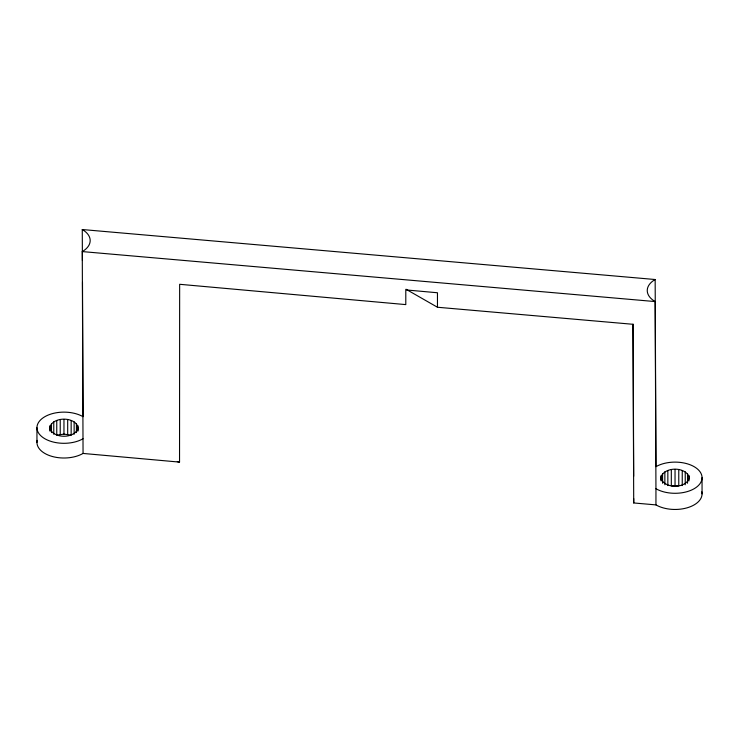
<?xml version="1.0" encoding="UTF-8"?>
<svg xmlns="http://www.w3.org/2000/svg" width="739" height="739" viewBox="0 0 739 739"><rect width="100%" height="100%" fill="white"/><g stroke="black" fill="none" stroke-linecap="round" stroke-linejoin="round"><path stroke-width="1.11" d="M37.181 440.389A27.01 15.593 0 0 0 52.016 456.406A27.01 15.593 0 0 0 83.054 453.441L179.54 462.106L179.651 284.293L405.794 304.607L405.794 289.91L437.46 292.755L437.46 307.248L632.99 324.292L633.711 502.954L655.946 504.894A27.01 15.593 0 0 0 686.984 507.859A27.01 15.593 0 0 0 701.819 491.832M49.55 429.978C49.208 415.54 78.704 415.54 78.362 429.978M78.362 427.715C74.981 439.114 52.931 439.114 49.55 427.715M660.638 477.699C664.019 466.309 686.069 466.309 689.45 477.699C686.069 489.098 664.019 489.098 660.638 477.699L660.638 479.86M71.156 420.519L71.156 435.216L63.96 434.107L56.755 435.216L56.755 420.519M678.771 469.671L678.771 485.837L671.317 485.837L671.317 469.671M83.054 453.441L82.269 251.583A27.01 15.593 0 0 0 82.269 229.533L655.16 279.518L655.946 466.678A27.01 15.593 0 0 1 694.143 466.678A27.01 15.593 0 0 1 694.143 488.728A27.01 15.593 0 0 1 655.946 488.728L655.16 301.567A27.01 15.593 0 0 1 655.16 279.518M82.269 251.583L655.16 301.567M177.295 461.616L179.54 462.106M405.988 289.226L437.46 307.248M633.083 324.144L633.692 476.295M82.269 229.533L82.398 260.534M82.491 282.353L83.054 416.694A27.01 15.593 0 0 0 44.857 416.694A27.01 15.593 0 0 0 44.857 438.744A27.01 15.593 0 0 0 83.054 438.744M702.05 477.699L702.05 493.874M688.96 475.546L688.96 480.941M687.519 473.542L687.519 483.241M685.229 471.824L685.229 484.756M682.245 470.503L682.245 485.588M675.04 469.385L675.04 485.551M667.844 470.503L667.844 485.588M664.86 471.824L664.86 484.756M662.569 473.542L662.569 483.241M661.128 475.546L661.128 480.941M655.946 488.728L655.946 504.894M633.711 498.548L633.711 502.954M77.872 425.572L77.872 431.225M76.431 423.558L76.431 432.611M74.14 421.84L74.14 434.283M67.683 419.687L67.683 434.384M63.96 419.401L63.96 434.107M60.228 419.687L60.228 434.384M53.771 421.84L53.771 434.283M51.481 423.558L51.481 432.611M50.04 425.572L50.04 431.225M36.95 427.715L36.95 442.421"/></g></svg>
